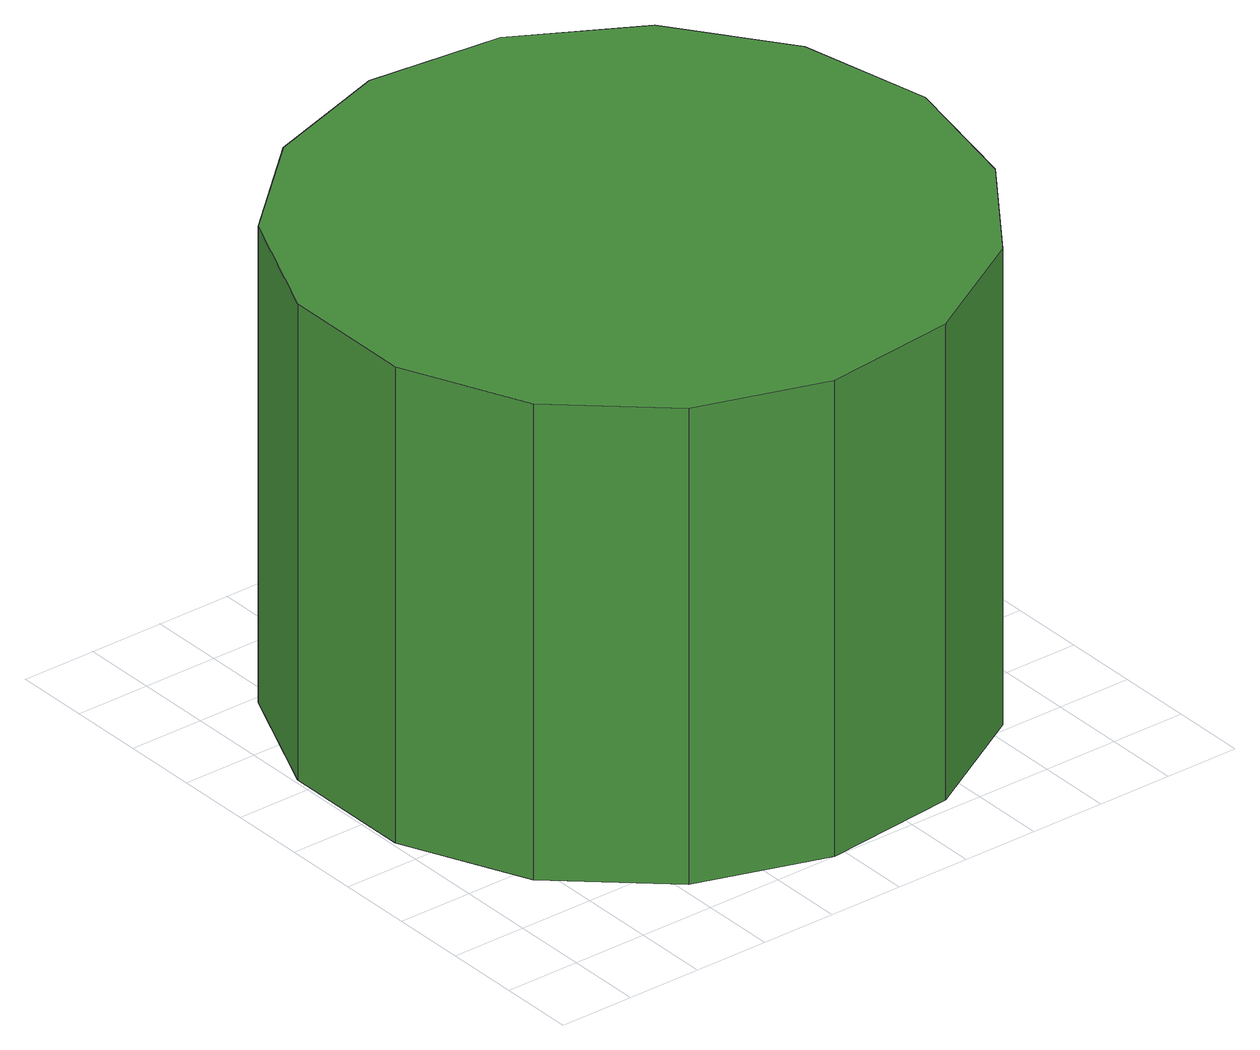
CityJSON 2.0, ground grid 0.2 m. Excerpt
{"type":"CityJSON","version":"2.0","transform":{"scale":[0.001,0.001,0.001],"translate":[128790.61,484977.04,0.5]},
"CityObjects":{
"tree1":{"type":"SolitaryVegetationObject","attributes":{"function":"something"},"geometry":[{"type":"MultiSurface","lod":"1","boundaries":[[[0,1,2,3,4,5,6,7,8,9,10,11,12,13,14]],[[15,16,17,18,19,20,21,22,23,24,25,26,27,28,29]],[[0,29,28,1]],[[1,28,27,2]],[[2,27,26,3]],[[3,26,25,4]],[[4,25,24,5]],[[5,24,23,6]],[[6,23,22,7]],[[7,22,21,8]],[[8,21,20,9]],[[9,20,19,10]],[[10,19,18,11]],[[11,18,17,12]],[[12,17,16,13]],[[13,16,15,14]],[[14,15,29,0]]]}]}
},
"vertices":[
[1733,868,1294],[1657,1222,1294],[1445,1515,1294],[1131,1696,1294],[771,1734,1294],[426,1622,1294],[157,1380,1294],[10,1049,1294],[10,686,1294],[157,355,1294],[426,113,1294],[771,1,1294],[1131,39,1294],[1445,220,1294],[1657,513,1294],[1657,513,4],[1445,220,4],[1131,39,4],[771,1,4],[426,113,4],[157,355,4],[10,686,4],[10,1049,4],[157,1380,4],[426,1622,4],[771,1734,4],[1131,1696,4],[1445,1515,4],[1657,1222,4],[1733,868,4]
]}
